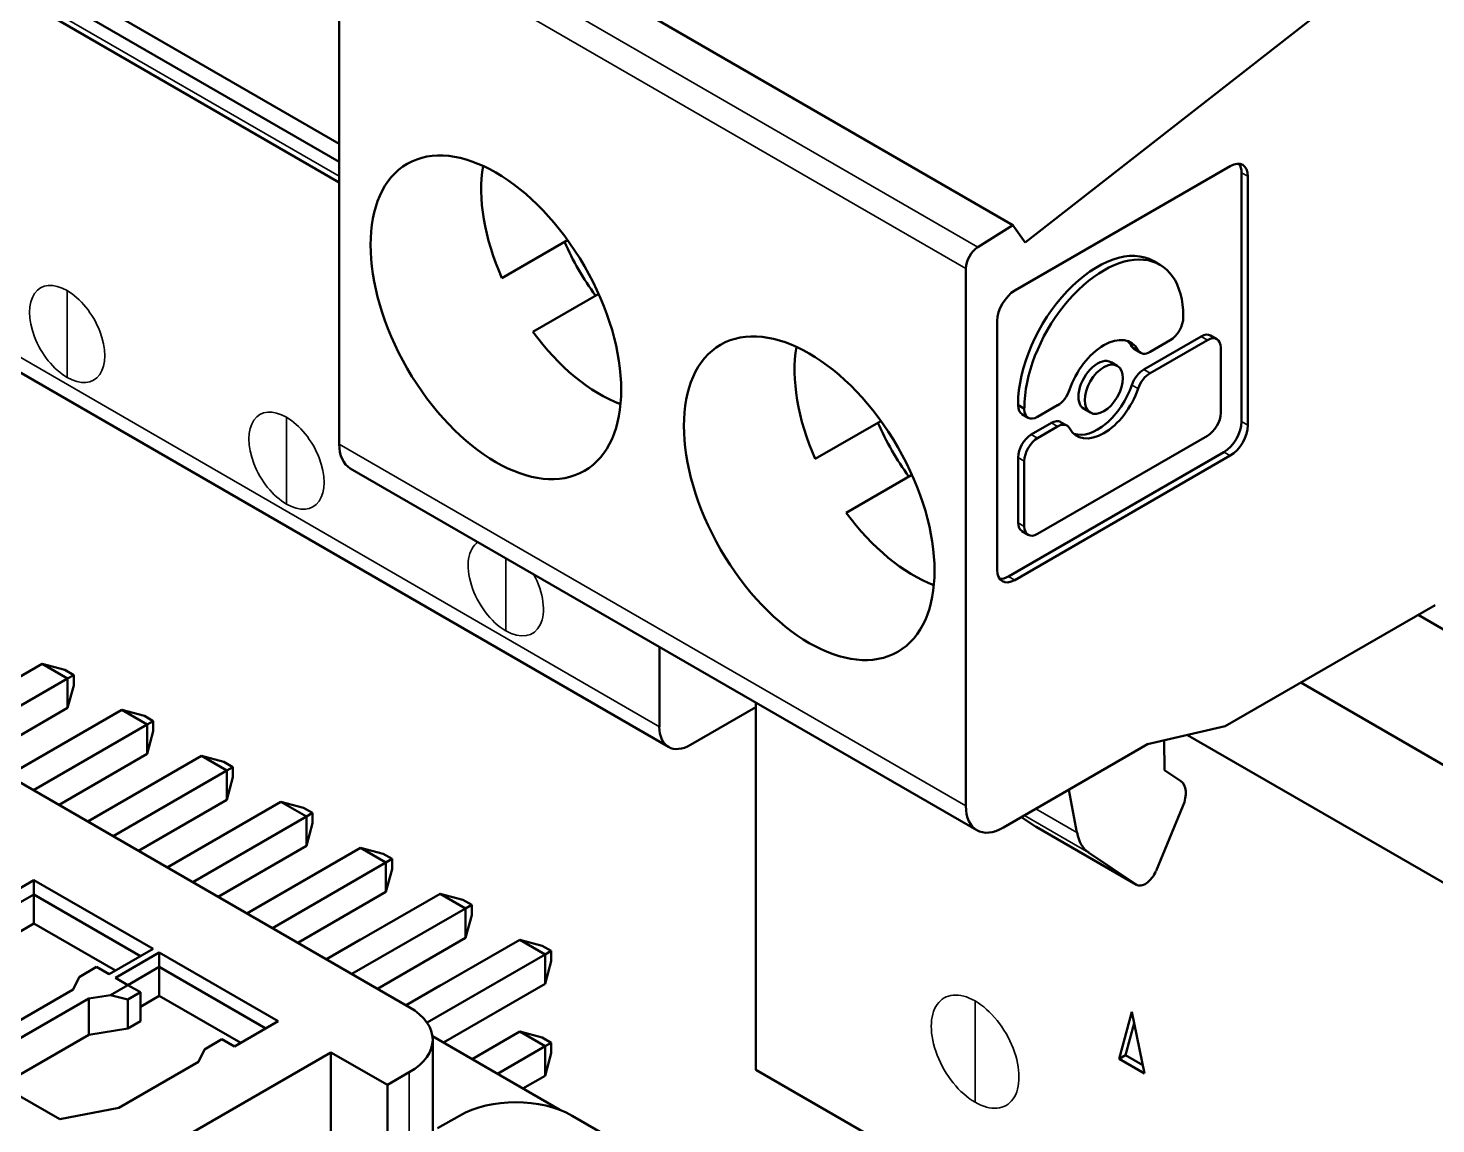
# Model space of a CAD drawing. Header units: millimetres. Extents: x 3118 to 4801, y 919 to 1849.
# Drawn here: x 4013.39 to 4029.27, y 1672.78 to 1685.14 of the extents above; entities that cross this region are included whole.
import ezdxf

# ---------------------------------------------------------------- set-up
doc = ezdxf.new("R2010")
doc.units = ezdxf.units.MM
doc.header["$LTSCALE"] = 1.8
doc.layers.add('외형선(ISO)', color=7, linetype='Continuous', lineweight=50)
doc.layers.add('좁은 외형선(ISO)', color=7, linetype='Continuous', lineweight=35)

msp = doc.modelspace()

# ---------------------------------------------------------------- linework, layer by layer
at = {"layer": '외형선(ISO)'}
for p, q in [((4016.899, 1683.63), (4009.445, 1687.934)), ((4016.899, 1683.834), (4009.622, 1688.036)), ((4009.487, 1687.679), (4016.899, 1683.399)), ((4024.501, 1682.917), (4017.43, 1687)), ((4016.899, 1680.447), (4016.899, 1686.51)), ((4024.64, 1682.719), (4027.93, 1685.289)), ((4024.523, 1682.178), (4026.954, 1683.582)), ((4027.082, 1683.508), (4027.082, 1680.701)), ((4027.152, 1683.467), (4027.152, 1680.66)), ((4009.726, 1683.316), (4020.615, 1677.029)), ((4024.501, 1682.917), (4024.106, 1682.669)), ((4024.501, 1682.917), (4024.64, 1682.719)), ((4019.477, 1682.748), (4018.735, 1682.319)), ((4026.091, 1682.51), (4026.161, 1682.469)), ((4023.97, 1676.365), (4023.97, 1682.428)), ((4019.085, 1681.713), (4019.827, 1682.141)), ((4026.424, 1681.889), (4026.424, 1681.875)), ((4024.324, 1679.027), (4024.324, 1681.834)), ((4025.978, 1681.287), (4026.626, 1681.661)), ((4026.049, 1681.246), (4026.697, 1681.62)), ((4026.275, 1681.617), (4026.049, 1681.486)), ((4026.732, 1681.672), (4026.802, 1681.631)), ((4025.873, 1681.517), (4025.943, 1681.476)), ((4026.846, 1681.534), (4026.846, 1680.798)), ((4025.609, 1681.37), (4025.679, 1681.329)), ((4024.56, 1680.894), (4024.56, 1680.88)), ((4024.603, 1680.784), (4024.674, 1680.743)), ((4024.63, 1680.839), (4024.63, 1680.853)), ((4025.006, 1680.884), (4024.779, 1680.753)), ((4025.304, 1680.842), (4025.375, 1680.801)), ((4022.27, 1680.278), (4023.012, 1680.706)), ((4024.709, 1680.554), (4024.935, 1680.685)), ((4024.779, 1680.513), (4025.006, 1680.644)), ((4025.04, 1680.695), (4025.111, 1680.654)), ((4026.697, 1680.539), (4024.779, 1679.432)), ((4024.452, 1678.953), (4026.883, 1680.356)), ((4026.954, 1680.316), (4024.523, 1678.912)), ((4024.56, 1679.559), (4024.56, 1680.296)), ((4024.095, 1676.09), (4017.024, 1680.172)), ((4024.63, 1679.518), (4024.63, 1680.255)), ((4023.362, 1680.1), (4022.62, 1679.672)), ((4024.603, 1679.463), (4024.674, 1679.422)), ((4029.266, 1678.63), (4026.896, 1677.262)), ((4029.782, 1678.111), (4029.075, 1678.52)), ((4020.512, 1677.258), (4020.512, 1678.159)), ((4012.265, 1677.227), (4013.548, 1677.967)), ((4013.548, 1677.967), (4013.835, 1677.801)), ((4013.548, 1677.967), (4013.803, 1677.899)), ((4013.803, 1677.899), (4013.903, 1677.841)), ((4011.185, 1677.85), (4017.69, 1674.094)), ((4013.835, 1677.801), (4012.552, 1677.061)), ((4013.903, 1677.841), (4013.835, 1677.801)), ((4013.835, 1677.801), (4013.835, 1677.469)), ((4013.903, 1677.724), (4013.903, 1677.841)), ((4027.75, 1677.755), (4029.428, 1676.786)), ((4013.835, 1677.469), (4013.903, 1677.724)), ((4012.84, 1676.895), (4013.835, 1677.469)), ((4013.163, 1676.708), (4014.446, 1677.449)), ((4014.446, 1677.449), (4014.733, 1677.283)), ((4014.446, 1677.449), (4014.701, 1677.38)), ((4021.6, 1677.479), (4020.865, 1677.054)), ((4021.6, 1673.388), (4021.6, 1677.53)), ((4014.733, 1677.283), (4013.45, 1676.542)), ((4014.701, 1677.38), (4014.801, 1677.322)), ((4014.801, 1677.322), (4014.733, 1677.283)), ((4014.733, 1677.283), (4014.733, 1676.951)), ((4014.801, 1677.206), (4014.801, 1677.322)), ((4026.021, 1677.059), (4026.896, 1677.262)), ((4026.896, 1677.262), (4026.896, 1677.262)), ((4014.733, 1676.951), (4014.801, 1677.206)), ((4026.209, 1677.102), (4026.211, 1676.767)), ((4029.428, 1675.458), (4026.473, 1677.164)), ((4013.738, 1676.376), (4014.733, 1676.951)), ((4026.021, 1677.059), (4024.395, 1676.12)), ((4013.163, 1676.708), (4013.548, 1676.93)), ((4013.548, 1676.93), (4013.548, 1676.93)), ((4013.548, 1676.93), (4013.548, 1676.93)), ((4014.061, 1676.189), (4015.344, 1676.93)), ((4015.344, 1676.93), (4015.631, 1676.764)), ((4015.344, 1676.93), (4015.599, 1676.862)), ((4015.599, 1676.862), (4015.699, 1676.803)), ((4015.699, 1676.803), (4015.631, 1676.764)), ((4015.699, 1676.687), (4015.699, 1676.803)), ((4015.631, 1676.764), (4014.349, 1676.023)), ((4015.631, 1676.764), (4015.631, 1676.432)), ((4015.631, 1676.432), (4015.699, 1676.687)), ((4026.211, 1676.767), (4026.395, 1676.643)), ((4025.134, 1676.547), (4025.224, 1676.064)), ((4014.061, 1676.19), (4014.446, 1676.412)), ((4014.446, 1676.412), (4014.446, 1676.411)), ((4014.446, 1676.412), (4014.446, 1676.412)), ((4014.636, 1675.858), (4015.631, 1676.432)), ((4014.959, 1675.671), (4016.242, 1676.411)), ((4016.242, 1676.411), (4016.529, 1676.245)), ((4016.242, 1676.411), (4016.497, 1676.343)), ((4016.497, 1676.343), (4016.597, 1676.285)), ((4026.419, 1676.36), (4026.116, 1675.63)), ((4016.529, 1676.245), (4015.247, 1675.505)), ((4016.597, 1676.285), (4016.529, 1676.245)), ((4016.529, 1676.245), (4016.529, 1675.913)), ((4016.529, 1675.913), (4016.597, 1676.168)), ((4016.597, 1676.168), (4016.597, 1676.285)), ((4024.6, 1676.238), (4024.761, 1676.13)), ((4024.765, 1676.128), (4025.896, 1675.475)), ((4014.959, 1675.671), (4015.344, 1675.893)), ((4015.344, 1675.893), (4015.344, 1675.893)), ((4015.344, 1675.893), (4015.344, 1675.893)), ((4015.534, 1675.339), (4016.529, 1675.913)), ((4015.858, 1675.152), (4017.14, 1675.893)), ((4017.14, 1675.893), (4017.427, 1675.727)), ((4017.14, 1675.893), (4017.395, 1675.824)), ((4017.395, 1675.824), (4017.496, 1675.766)), ((4025.892, 1675.477), (4025.356, 1675.838)), ((4017.427, 1675.727), (4016.145, 1674.986)), ((4017.496, 1675.766), (4017.427, 1675.727)), ((4017.427, 1675.727), (4017.427, 1675.395)), ((4017.495, 1675.65), (4017.496, 1675.766)), ((4013.455, 1675.527), (4012.96, 1675.241)), ((4014.798, 1674.751), (4013.455, 1675.527)), ((4013.455, 1675.527), (4013.455, 1675.364)), ((4017.427, 1675.395), (4017.495, 1675.65)), ((4013.455, 1675.364), (4013.101, 1675.16)), ((4013.455, 1675.364), (4013.455, 1675.037)), ((4014.657, 1674.67), (4013.455, 1675.364)), ((4015.857, 1675.152), (4016.242, 1675.374)), ((4016.242, 1675.374), (4016.242, 1675.374)), ((4016.242, 1675.374), (4016.242, 1675.374)), ((4016.432, 1674.82), (4017.427, 1675.395)), ((4016.756, 1674.634), (4018.038, 1675.374)), ((4018.038, 1675.374), (4018.325, 1675.208)), ((4018.038, 1675.374), (4018.293, 1675.306)), ((4018.325, 1675.208), (4017.043, 1674.468)), ((4018.293, 1675.306), (4018.394, 1675.247)), ((4018.394, 1675.247), (4018.325, 1675.208)), ((4018.325, 1675.208), (4018.325, 1674.876)), ((4018.394, 1675.131), (4018.394, 1675.247)), ((4013.455, 1675.037), (4013.242, 1674.915)), ((4014.374, 1674.506), (4013.455, 1675.037)), ((4018.325, 1674.876), (4018.394, 1675.131)), ((4017.331, 1674.302), (4018.325, 1674.876)), ((4014.303, 1674.466), (4014.798, 1674.751)), ((4016.755, 1674.634), (4017.14, 1674.856)), ((4017.14, 1674.856), (4017.14, 1674.855)), ((4017.14, 1674.856), (4017.14, 1674.856)), ((4017.654, 1674.115), (4018.936, 1674.855)), ((4018.936, 1674.855), (4019.191, 1674.787)), ((4018.936, 1674.855), (4019.223, 1674.689)), ((4019.191, 1674.787), (4019.292, 1674.729)), ((4019.292, 1674.729), (4019.223, 1674.689)), ((4019.292, 1674.729), (4019.292, 1674.612)), ((4014.869, 1674.711), (4014.374, 1674.425)), ((4016.212, 1673.935), (4014.869, 1674.711)), ((4014.869, 1674.711), (4014.869, 1674.547)), ((4019.223, 1674.689), (4017.89, 1673.919)), ((4019.223, 1674.689), (4019.223, 1674.357)), ((4019.223, 1674.357), (4019.292, 1674.612)), ((4013.897, 1674.292), (4013.965, 1674.434)), ((4013.965, 1674.434), (4014.162, 1674.547)), ((4014.162, 1674.547), (4014.303, 1674.466)), ((4014.374, 1674.425), (4014.515, 1674.343)), ((4014.869, 1674.547), (4014.515, 1674.343)), ((4016.071, 1673.853), (4014.869, 1674.547)), ((4014.869, 1674.547), (4014.869, 1674.221)), ((4013.897, 1674.292), (4012.999, 1673.774)), ((4014.515, 1674.343), (4014.319, 1674.23)), ((4014.515, 1674.343), (4014.657, 1674.262)), ((4014.657, 1674.262), (4014.515, 1674.18)), ((4014.657, 1674.262), (4014.657, 1673.935)), ((4017.654, 1674.115), (4018.038, 1674.337)), ((4018.038, 1674.337), (4018.038, 1674.337)), ((4018.038, 1674.337), (4018.038, 1674.337)), ((4018.075, 1673.694), (4019.223, 1674.357)), ((4013.175, 1673.672), (4014.073, 1674.19)), ((4014.319, 1674.23), (4014.073, 1674.19)), ((4014.073, 1674.19), (4014.073, 1673.782)), ((4014.319, 1674.23), (4014.515, 1674.18)), ((4014.515, 1674.18), (4014.515, 1673.853)), ((4014.869, 1674.221), (4014.657, 1674.098)), ((4015.788, 1673.69), (4014.869, 1674.221)), ((4014.657, 1673.935), (4014.515, 1673.853)), ((4015.717, 1673.649), (4016.212, 1673.935)), ((4025.843, 1674.041), (4025.701, 1673.511)), ((4025.985, 1673.347), (4025.843, 1674.041)), ((4013.175, 1673.263), (4014.073, 1673.782)), ((4014.515, 1673.853), (4014.073, 1673.782)), ((4019.39, 1672.935), (4017.951, 1673.765)), ((4018.398, 1673.508), (4018.936, 1673.818)), ((4018.936, 1673.818), (4019.191, 1673.75)), ((4018.936, 1673.818), (4019.223, 1673.652)), ((4025.869, 1673.915), (4025.772, 1673.552)), ((4015.311, 1673.476), (4015.38, 1673.617)), ((4015.38, 1673.617), (4015.576, 1673.731)), ((4015.576, 1673.731), (4015.717, 1673.649)), ((4017.954, 1671.96), (4017.954, 1673.727)), ((4019.223, 1673.652), (4018.685, 1673.342)), ((4019.191, 1673.75), (4019.291, 1673.692)), ((4019.291, 1673.692), (4019.223, 1673.652)), ((4019.223, 1673.652), (4019.223, 1673.321)), ((4019.291, 1673.692), (4019.291, 1673.576)), ((4015.311, 1673.476), (4014.413, 1672.957)), ((4016.806, 1673.584), (4014.72, 1672.38)), ((4017.443, 1673.216), (4016.806, 1673.584)), ((4016.806, 1673.584), (4016.806, 1671.788)), ((4019.223, 1673.321), (4019.291, 1673.576)), ((4025.701, 1673.511), (4025.772, 1673.552)), ((4025.701, 1673.511), (4025.985, 1673.347)), ((4025.772, 1673.552), (4025.966, 1673.439)), ((4013.745, 1672.829), (4012.953, 1673.286)), ((4017.69, 1673.359), (4017.443, 1673.216)), ((4018.973, 1673.176), (4019.223, 1673.321)), ((4021.6, 1673.388), (4030.086, 1668.489)), ((4017.443, 1671.665), (4017.443, 1673.216)), ((4014.413, 1672.957), (4013.745, 1672.829)), ((4018.256, 1672.869), (4018.008, 1672.727)), ((4019.529, 1672.869), (4020.377, 1672.38))]:
    msp.add_line(p, q, dxfattribs=at)
for centre, major_axis in [((4018.667, 1681.876), (1, -1.732)), ((4022.203, 1679.835), (-1, 1.732)), ((4025.527, 1681.065), (-0.152, -0.264))]:
    msp.add_ellipse(centre, major_axis=major_axis, ratio=0.57735, dxfattribs=at)
for centre, major_axis, start_param, end_param in [((4026.954, 1683.352), (0.141, 0.243), 5.497787, 7.068583), ((4026.883, 1683.393), (0.141, 0.243), 5.497787, 6.028868), ((4019.839, 1682.553), (-0.946, 1.638), 0.609026, 1.384684), ((4020.546, 1682.961), (-0.946, 1.638), 1.384684, 1.756909), ((4024.112, 1682.509), (-0.1, -0.173), 3.970624, 5.497787), ((4025.456, 1681.412), (0.634, 1.098), 0, 2.356194), ((4025.527, 1681.371), (0.634, 1.098), 5.497787, 8.63938), ((4024.523, 1681.949), (-0.141, -0.243), 3.926991, 5.497787), ((4026.275, 1681.789), (0.105, 0.183), 3.926991, 5.497787), ((4019.839, 1682.553), (-0.946, 1.638), 1.756909, 2.532567), ((4023.375, 1680.512), (0.946, -1.638), 3.750619, 4.526277), ((4025.527, 1681.065), (0.304, 0.527), 5.949564, 8.187603), ((4025.456, 1681.106), (0.304, 0.527), 5.949564, 6.166807), ((4025.978, 1681.699), (-0.105, -0.183), 5.949564, 6.283185), ((4026.626, 1681.489), (0.105, 0.183), 0, 0.785398), ((4026.697, 1681.448), (0.105, 0.183), 5.497787, 7.068583), ((4025.456, 1681.106), (0.152, 0.264), 0, 3.141593), ((4026.049, 1681.658), (-0.105, -0.183), 5.949564, 7.068583), ((4025.978, 1681.115), (-0.105, -0.183), 3.926991, 5.04601), ((4026.049, 1681.074), (-0.105, -0.183), 3.926991, 5.04601), ((4025.527, 1681.065), (-0.304, -0.527), 5.949564, 8.187603), ((4025.456, 1681.106), (-0.304, -0.527), 0.116379, 1.904417), ((4025.006, 1681.056), (0.105, 0.183), 3.926991, 5.04601), ((4024.709, 1680.966), (-0.105, -0.183), 5.497787, 6.283185), ((4024.779, 1680.926), (-0.105, -0.183), 5.497787, 7.068583), ((4026.697, 1680.712), (0.105, 0.183), 3.926991, 5.497787), ((4024.082, 1680.92), (0.946, -1.638), 4.526277, 4.898501), ((4024.935, 1680.513), (0.105, 0.183), 0, 0.785398), ((4025.006, 1680.472), (0.105, 0.183), 5.949564, 7.068583), ((4026.883, 1680.586), (0.141, 0.243), 3.926991, 5.497787), ((4026.954, 1680.545), (0.141, 0.243), 3.926991, 5.497787), ((4017.324, 1680.692), (-0.3, -0.52), 5.497787, 6.283185), ((4024.709, 1680.382), (-0.105, -0.183), 3.926991, 5.497787), ((4024.779, 1680.341), (-0.105, -0.183), 3.926991, 5.497787), ((4023.375, 1680.512), (0.946, -1.638), 4.898501, 5.674159), ((4024.709, 1679.645), (-0.105, -0.183), 5.497787, 6.283185), ((4024.779, 1679.605), (-0.105, -0.183), 5.497787, 7.068583), ((4024.523, 1679.142), (-0.141, -0.243), 5.497787, 7.068583), ((4024.452, 1679.182), (-0.141, -0.243), 0.254317, 0.785398), ((4020.865, 1677.462), (-0.25, -0.433), 5.497787, 7.068583), ((4026.24, 1676.387), (0.15, 0.26), 4.934856, 6.243853), ((4024.395, 1676.61), (-0.3, -0.52), 5.497787, 7.068583), ((4024.865, 1676.301), (-0.1, -0.173), 6.243853, 6.283185), ((4025.746, 1676.478), (-0.375, -0.65), 5.684475, 6.243853), ((4025.996, 1675.648), (-0.1, -0.173), 6.243853, 8.076449), ((4017.054, 1673.727), (0.9, 0), 5.497787, 7.068583), ((4018.892, 1672.502), (-0.9, 0), 3.926991, 5.497787)]:
    msp.add_ellipse(centre, major_axis=major_axis, ratio=0.57735, start_param=start_param, end_param=end_param, dxfattribs=at)
at = {"layer": '좁은 외형선(ISO)'}
for p, q in [((4016.899, 1683.467), (4009.445, 1687.77)), ((4017.035, 1686.752), (4024.106, 1682.669)), ((4023.97, 1682.428), (4016.899, 1686.51)), ((4009.622, 1683.545), (4020.512, 1677.258)), ((4027.152, 1683.467), (4027.082, 1683.508)), ((4013.829, 1681.198), (4013.829, 1682.177)), ((4025.915, 1681.506), (4025.844, 1681.547)), ((4026.626, 1681.661), (4026.697, 1681.62)), ((4025.978, 1681.287), (4026.049, 1681.246)), ((4025.915, 1681.072), (4025.844, 1681.112)), ((4016.304, 1679.769), (4016.304, 1680.749)), ((4024.63, 1680.853), (4024.56, 1680.894)), ((4024.63, 1680.839), (4024.56, 1680.88)), ((4024.935, 1680.685), (4025.006, 1680.644)), ((4027.152, 1680.66), (4027.082, 1680.701)), ((4016.899, 1680.447), (4023.97, 1676.365)), ((4024.709, 1680.554), (4024.779, 1680.513)), ((4024.63, 1680.255), (4024.56, 1680.296)), ((4026.883, 1680.356), (4026.954, 1680.316)), ((4024.63, 1679.518), (4024.56, 1679.559)), ((4018.779, 1679.159), (4018.779, 1678.34)), ((4024.452, 1678.953), (4024.523, 1678.912)), ((4024.761, 1676.331), (4025.224, 1676.064)), ((4024.631, 1676.256), (4025.356, 1675.838)), ((4024.761, 1676.13), (4025.892, 1675.477)), ((4024.075, 1674.164), (4024.075, 1673.02)), ((4017.69, 1671.808), (4017.69, 1673.359))]:
    msp.add_line(p, q, dxfattribs=at)
for centre, major_axis, start_param, end_param in [((4013.829, 1681.688), (-0.3, 0.52), 5.497787, 8.63938), ((4013.829, 1681.688), (0.3, -0.52), 5.497787, 8.63938), ((4016.304, 1680.259), (-0.3, 0.52), 5.497787, 8.63938), ((4016.304, 1680.259), (0.3, -0.52), 5.497787, 8.63938), ((4018.779, 1678.83), (-0.3, 0.52), 0.048764, 2.356194), ((4018.779, 1678.83), (0.3, -0.52), 5.497787, 7.805217), ((4024.075, 1673.592), (-0.35, 0.606), 5.497787, 8.63938), ((4024.075, 1673.592), (0.35, -0.606), 5.497787, 8.63938)]:
    msp.add_ellipse(centre, major_axis=major_axis, ratio=0.57735, start_param=start_param, end_param=end_param, dxfattribs=at)

doc.saveas('drawing.dxf')
